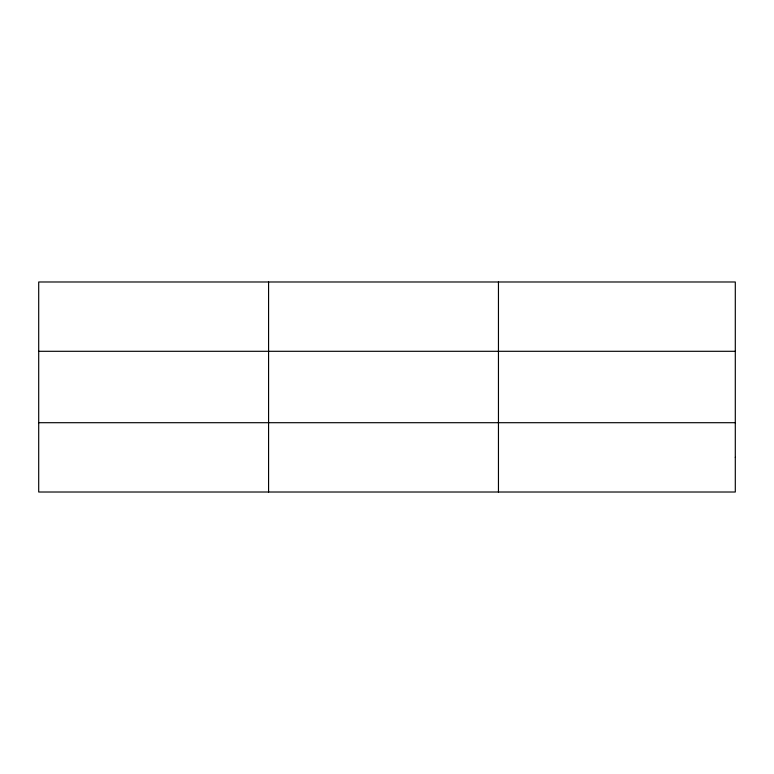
<?xml version="1.0" encoding="UTF-8"?>
<svg xmlns="http://www.w3.org/2000/svg" width="774" height="774" viewBox="0 0 774 774"><rect width="100%" height="100%" fill="white"/><g stroke="black" fill="none" stroke-linecap="round" stroke-linejoin="round"><path stroke-width="1.16" d="M268.578 492.012L268.578 281.988M498.456 492.012L498.456 281.988M38.7 351.299L735.3 351.299M38.7 422.701L735.3 422.701M735.3 457.357L735.3 492.012L38.7 492.012L38.7 281.988L735.3 281.988L735.3 457.357"/></g></svg>
